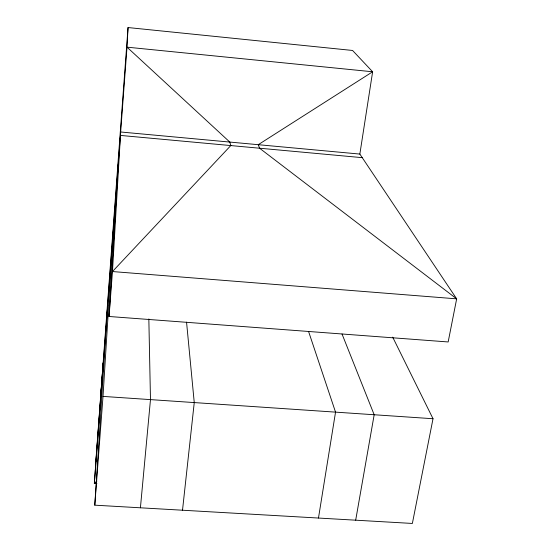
<?xml version="1.0" encoding="UTF-8"?>
<svg xmlns="http://www.w3.org/2000/svg" width="551" height="551" viewBox="0 0 551 551"><rect width="100%" height="100%" fill="white"/><g stroke="black" fill="none" stroke-linecap="round" stroke-linejoin="round"><path stroke-width="0.83" d="M118.217 164.591L109.064 316.488L448.163 341.957L456.662 298.849L359.851 154.073L372.634 71.775L352.564 50.465L128.046 27.55L127.012 47.159L94.338 483.454L96.907 483.606M392.691 337.15L433.017 418.732L412.368 523.45L94.786 505.171L103.016 396.403L113.816 223.369M94.786 505.171L107.7 305.034M101.474 385.982L101.109 391.554L103.209 362.689L94.338 483.454L96.845 481.106M95.805 461.642L128.046 27.55M109.064 316.488L112.466 271.553L120.655 131.992L359.851 154.073M140.415 507.802L150.478 399.613L148.839 318.939M182.512 510.219L194.255 402.581L186.548 322.121M318.471 518.043L335.538 412.134L308.629 331.633M355.684 520.185L374.177 414.751L342.026 333.996M103.016 396.403L433.017 418.732M120.455 135.422L362.255 157.662M230.793 145.567L112.466 271.553L456.662 298.849L259.555 148.212L258.247 144.693L372.634 71.775L127.012 47.159L229.795 142.068L230.793 145.567"/></g></svg>
